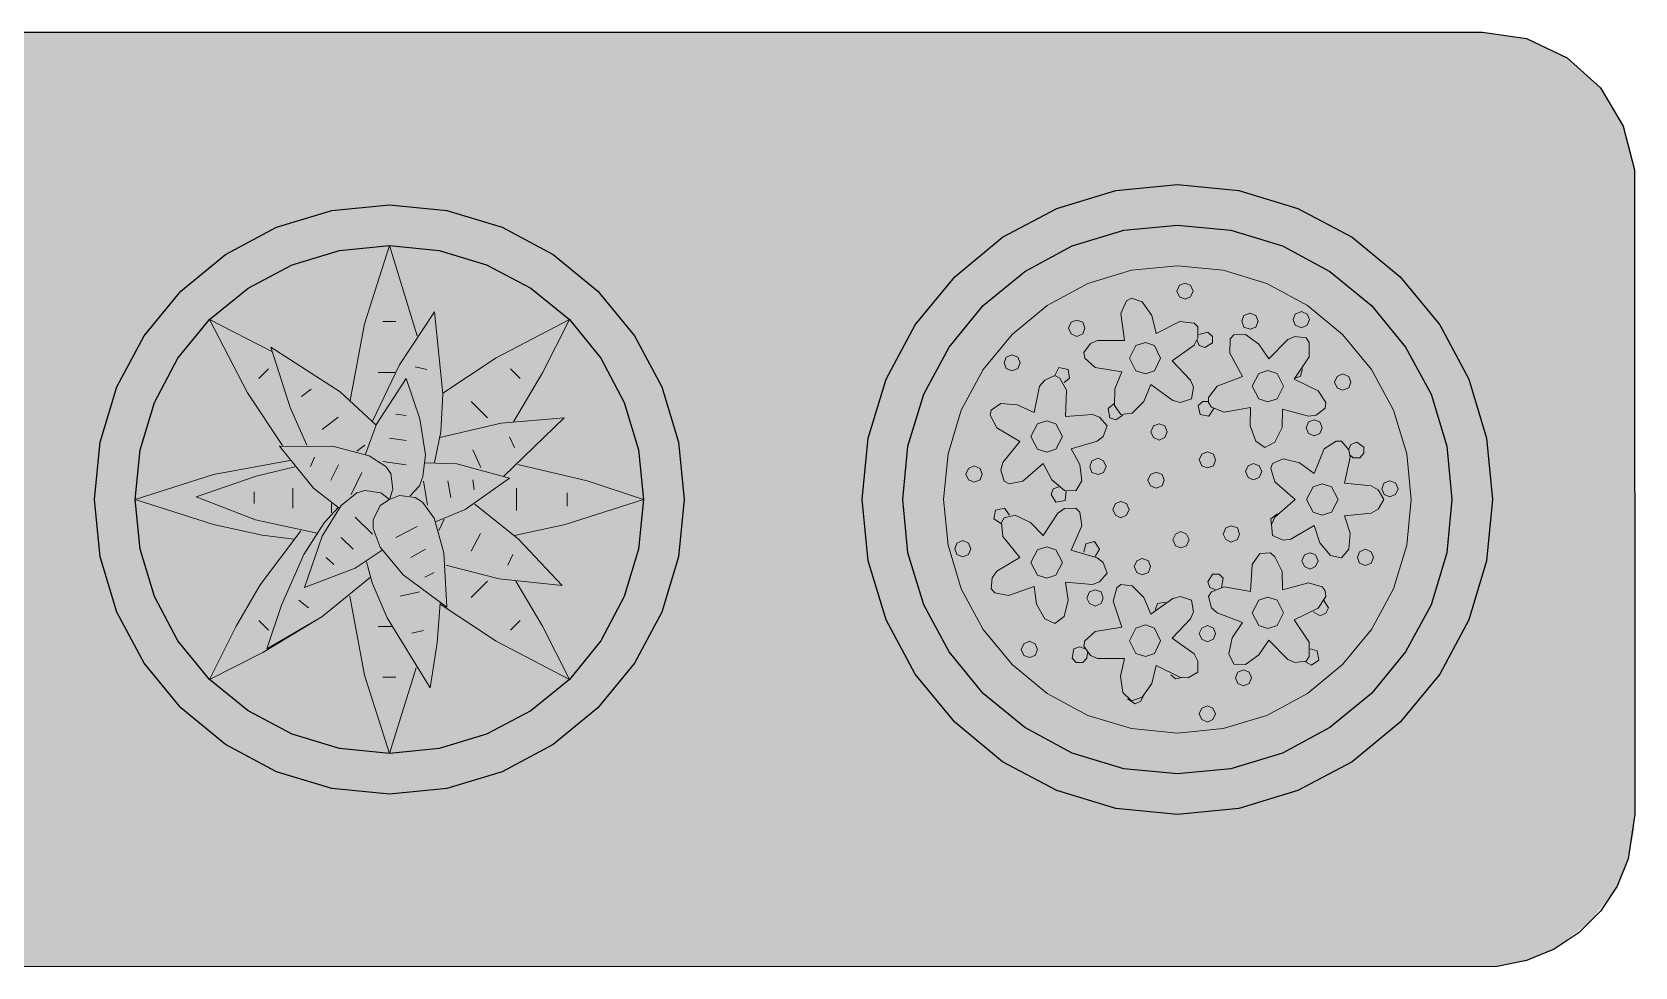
# Model space of a CAD drawing. Header units: centimetres. Extents: x 0 to 879, y -664 to 265.
# Drawn here: x 717.97 to 749.5, y -583.76 to -565.36 of the extents above; entities that cross this region are included whole.
import ezdxf

# ---------------------------------------------------------------- set-up
doc = ezdxf.new("R2010")
doc.units = ezdxf.units.CM
for name, color, linetype, lineweight, true_color in [('VEG-FLOR', 243, 'Continuous', 13, 0xb0486e), ('VEG-HOJAS', 117, 'Continuous', 18, 0x2e5e38), ('VEG-MACETA', 25, 'Continuous', 25, 0x745440), ('VEG-NERVIOS', 115, 'Continuous', 9, 0x528c5c)]:
    doc.layers.add(name, color=color, linetype=linetype, lineweight=lineweight, true_color=true_color)
doc.layers.add('VEG-RELLENO', color=253, linetype='Continuous', true_color=0x96c896)

# ---------------------------------------------------------------- blocks, each defined once
blk = doc.blocks.new('VEG_Suculentas_PLANTA')
at = {"layer": 'VEG-RELLENO', "true_color": 0xc89a6c}
h = blk.add_hatch(color=43, dxfattribs=at)
h.dxf.hatch_style = 1
h.paths.add_polyline_path([(24.49, -6.49), (24.37, -7.07), (24.15, -7.61), (23.62, -8.32), (22.91, -8.85), (22.37, -9.07), (21.79, -9.19), (-21.5, -9.2), (-22.37, -9.07), (-23.17, -8.69), (-23.82, -8.1), (-24.27, -7.35), (-24.49, -6.49), (-24.5, 6.2), (-24.37, 7.07), (-23.99, 7.87), (-23.4, 8.52), (-22.65, 8.97), (-22.09, 9.14), (-21.5, 9.2), (21.5, 9.2), (22.37, 9.07), (23.17, 8.69), (23.82, 8.1), (24.27, 7.35), (24.49, 6.49)])
h.paths.add_polyline_path([(21.58, -1.21), (21.7, 0), (21.58, 1.21), (21.23, 2.37), (20.66, 3.44), (19.88, 4.38), (18.94, 5.16), (17.87, 5.73), (16.71, 6.08), (15.5, 6.2), (14.29, 6.08), (13.13, 5.73), (12.06, 5.16), (11.12, 4.38), (10.34, 3.44), (9.77, 2.37), (9.42, 1.21), (9.3, 0), (9.42, -1.21), (9.77, -2.37), (10.34, -3.44), (11.12, -4.38), (12.06, -5.16), (13.13, -5.73), (14.29, -6.08), (15.5, -6.2), (16.71, -6.08), (17.87, -5.73), (18.94, -5.16), (19.88, -4.38), (20.66, -3.44), (21.23, -2.37)], flags=0)
h.paths.add_polyline_path([(5.77, -0.57), (5.77, 0.57), (5.55, 1.68), (5.12, 2.73), (4.48, 3.68), (3.68, 4.48), (2.73, 5.12), (1.68, 5.55), (0.57, 5.77), (-0.57, 5.77), (-1.68, 5.55), (-2.73, 5.12), (-3.68, 4.48), (-4.48, 3.68), (-5.12, 2.73), (-5.55, 1.68), (-5.77, 0.57), (-5.77, -0.57), (-5.55, -1.68), (-5.12, -2.73), (-4.48, -3.68), (-3.68, -4.48), (-2.73, -5.12), (-1.68, -5.55), (-0.57, -5.77), (0.57, -5.77), (1.68, -5.55), (2.73, -5.12), (3.68, -4.48), (4.48, -3.68), (5.12, -2.73), (5.55, -1.68)], flags=0)
h.paths.add_polyline_path([(-8.7, 0), (-8.83, 1.33), (-9.22, 2.6), (-9.85, 3.78), (-10.69, 4.81), (-11.72, 5.65), (-12.9, 6.28), (-14.17, 6.67), (-15.5, 6.8), (-16.83, 6.67), (-18.1, 6.28), (-19.28, 5.65), (-20.31, 4.81), (-21.15, 3.78), (-21.78, 2.6), (-22.17, 1.33), (-22.3, 0), (-22.17, -1.33), (-21.78, -2.6), (-21.15, -3.78), (-20.31, -4.81), (-19.28, -5.65), (-18.1, -6.28), (-16.83, -6.67), (-15.5, -6.8), (-14.17, -6.67), (-12.9, -6.28), (-11.72, -5.65), (-10.69, -4.81), (-9.85, -3.78), (-9.22, -2.6), (-8.83, -1.33)], flags=0)
at = {"layer": 'VEG-RELLENO', "true_color": 0xc6c4be}
h = blk.add_hatch(color=9, dxfattribs=at)
h.dxf.hatch_style = 1
h.paths.add_polyline_path([(21.67, -0.61), (21.43, -1.8), (20.97, -2.92), (20.29, -3.93), (19.43, -4.79), (18.42, -5.47), (17.3, -5.93), (16.11, -6.17), (14.89, -6.17), (13.7, -5.93), (12.58, -5.47), (11.57, -4.79), (10.71, -3.93), (10.03, -2.92), (9.57, -1.8), (9.33, -0.61), (9.33, 0.61), (9.57, 1.8), (10.03, 2.92), (10.71, 3.93), (11.57, 4.79), (12.58, 5.47), (13.7, 5.93), (14.89, 6.17), (16.11, 6.17), (17.3, 5.93), (18.42, 5.47), (19.43, 4.79), (20.29, 3.93), (20.97, 2.92), (21.43, 1.8), (21.67, 0.61)])
h.paths.add_polyline_path([(20.8, -1.05), (20.9, 0), (20.8, 1.05), (20.49, 2.07), (19.99, 3), (19.32, 3.82), (18.5, 4.49), (17.57, 4.99), (16.55, 5.3), (15.5, 5.4), (14.45, 5.3), (13.43, 4.99), (12.5, 4.49), (11.68, 3.82), (11.01, 3), (10.51, 2.07), (10.2, 1.05), (10.1, 0), (10.2, -1.05), (10.51, -2.07), (11.01, -3), (11.68, -3.82), (12.5, -4.49), (13.43, -4.99), (14.45, -5.3), (15.5, -5.4), (16.55, -5.3), (17.57, -4.99), (18.5, -4.49), (19.32, -3.82), (19.99, -3), (20.49, -2.07)], flags=0)
at = {"layer": 'VEG-RELLENO', "true_color": 0xf8f6f2}
h = blk.add_hatch(color=7, dxfattribs=at)
h.dxf.hatch_style = 1
h.paths.add_polyline_path([(5.77, -0.57), (5.55, -1.68), (5.12, -2.73), (4.48, -3.68), (3.68, -4.48), (2.73, -5.12), (1.68, -5.55), (0.57, -5.77), (-0.57, -5.77), (-1.68, -5.55), (-2.73, -5.12), (-3.68, -4.48), (-4.48, -3.68), (-5.12, -2.73), (-5.55, -1.68), (-5.77, -0.57), (-5.77, 0.57), (-5.55, 1.68), (-5.12, 2.73), (-4.48, 3.68), (-3.68, 4.48), (-2.73, 5.12), (-1.68, 5.55), (-0.57, 5.77), (0.57, 5.77), (1.68, 5.55), (2.73, 5.12), (3.68, 4.48), (4.48, 3.68), (5.12, 2.73), (5.55, 1.68), (5.77, 0.57)])
h.paths.add_polyline_path([(4.9, -0.98), (5, 0), (4.9, 0.98), (4.62, 1.91), (4.16, 2.78), (3.54, 3.54), (2.78, 4.16), (1.91, 4.62), (0.98, 4.9), (0, 5), (-0.98, 4.9), (-1.91, 4.62), (-2.78, 4.16), (-3.54, 3.54), (-4.16, 2.78), (-4.62, 1.91), (-4.9, 0.98), (-5, 0), (-4.9, -0.98), (-4.62, -1.91), (-4.16, -2.78), (-3.54, -3.54), (-2.78, -4.16), (-1.91, -4.62), (-0.98, -4.9), (0, -5), (0.98, -4.9), (1.91, -4.62), (2.78, -4.16), (3.54, -3.54), (4.16, -2.78), (4.62, -1.91)], flags=0)
at = {"layer": 'VEG-RELLENO', "true_color": 0x7a5e4a}
h = blk.add_hatch(color=35, dxfattribs=at)
h.dxf.hatch_style = 1
h.paths.add_polyline_path([(20.87, -0.53), (20.67, -1.57), (20.26, -2.55), (19.67, -3.43), (18.93, -4.17), (18.05, -4.76), (17.07, -5.17), (16.03, -5.37), (14.97, -5.37), (13.93, -5.17), (12.95, -4.76), (12.07, -4.17), (11.33, -3.43), (10.74, -2.55), (10.33, -1.57), (10.13, -0.53), (10.13, 0.53), (10.33, 1.57), (10.74, 2.55), (11.33, 3.43), (12.07, 4.17), (12.95, 4.76), (13.93, 5.17), (14.97, 5.37), (16.03, 5.37), (17.07, 5.17), (18.05, 4.76), (18.93, 4.17), (19.67, 3.43), (20.26, 2.55), (20.67, 1.57), (20.87, 0.53)])
h.paths.add_polyline_path([(16.4, -4.51), (17.26, -4.25), (18.06, -3.82), (18.75, -3.25), (19.32, -2.56), (19.75, -1.76), (20.01, -0.9), (20.1, 0), (20.01, 0.9), (19.75, 1.76), (19.32, 2.56), (18.75, 3.25), (18.06, 3.82), (17.26, 4.25), (16.4, 4.51), (15.5, 4.6), (14.6, 4.51), (13.74, 4.25), (12.94, 3.82), (12.25, 3.25), (11.68, 2.56), (11.25, 1.76), (10.99, 0.9), (10.9, 0), (10.99, -0.9), (11.25, -1.76), (11.68, -2.56), (12.25, -3.25), (12.94, -3.82), (13.74, -4.25), (14.6, -4.51), (15.5, -4.6)], flags=0)
h = blk.add_hatch(color=35, dxfattribs=at)
h.dxf.hatch_style = 1
h.paths.add_polyline_path([(5, 0), (4.9, -0.98), (4.62, -1.91), (4.16, -2.78), (3.54, -3.54), (3.01, -2.49), (2.49, -1.61), (3.4, -1.69), (2.46, -0.71), (3.46, -0.49)])
h.paths.add_polyline_path([(3.17, -3.87), (2.36, -4.41), (1.45, -4.78), (0.98, -4.9), (0, -5), (0.53, -3.31), (0.8, -3.71), (1, -2.06), (2.1, -2.79), (3.54, -3.54)])
h.paths.add_polyline_path([(0, -5), (-0.98, -4.9), (-1.91, -4.62), (-2.78, -4.16), (-3.54, -3.54), (-2.1, -2.79), (-0.78, -1.9), (-0.49, -3.46)])
h.paths.add_polyline_path([(-3.87, -3.17), (-4.41, -2.36), (-4.62, -1.91), (-4.9, -0.98), (-5, 0), (-3.46, -0.49), (-2.5, -0.7), (-1.88, -0.78), (-2.26, -1.27), (-2.79, -2.1), (-3.54, -3.54)])
h.paths.add_polyline_path([(-5, 0), (-4.9, 0.98), (-4.62, 1.91), (-4.16, 2.78), (-3.54, 3.54), (-2.79, 2.1), (-1.96, 0.77), (-3.46, 0.49)])
h.paths.add_polyline_path([(-3.17, 3.87), (-2.36, 4.41), (-1.91, 4.62), (-0.98, 4.9), (0, 5), (-0.49, 3.46), (-0.77, 1.95), (-1.27, 2.34), (-2.2, 2.92), (-2.33, 3), (-2.31, 2.91), (-3.54, 3.54)])
h.paths.add_polyline_path([(0, 5), (0.98, 4.9), (1.91, 4.62), (2.78, 4.16), (3.54, 3.54), (2.1, 2.79), (1.05, 2.09), (0.89, 3.69), (0.55, 3.22)])
h.paths.add_polyline_path([(3.87, 3.17), (4.41, 2.36), (4.62, 1.91), (4.9, 0.98), (5, 0), (3.89, 0.37), (2.53, 0.69), (3.44, 1.61), (2.44, 1.53), (3.01, 2.49), (3.54, 3.54)])
at = {"layer": 'VEG-RELLENO', "true_color": 0x447256}
h = blk.add_hatch(color=105, dxfattribs=at)
h.dxf.hatch_style = 1
h.paths.add_polyline_path([(-0.77, 1.95), (-0.49, 3.46), (0, 5), (0.55, 3.22), (0.02, 2.33), (-0.33, 1.54)])
at = {"layer": 'VEG-RELLENO', "true_color": 0x77ae70}
h = blk.add_hatch(color=73, dxfattribs=at)
h.dxf.hatch_style = 1
h.paths.add_polyline_path([(20.08, -0.45), (19.9, -1.34), (19.56, -2.17), (19.06, -2.92), (18.42, -3.56), (17.67, -4.06), (16.84, -4.4), (15.95, -4.58), (15.05, -4.58), (14.16, -4.4), (13.33, -4.06), (12.58, -3.56), (11.94, -2.92), (11.44, -2.17), (11.1, -1.34), (10.92, -0.45), (10.92, 0.45), (11.1, 1.34), (11.44, 2.17), (11.94, 2.92), (12.58, 3.56), (13.33, 4.06), (14.16, 4.4), (15.05, 4.58), (15.95, 4.58), (16.84, 4.4), (17.67, 4.06), (18.42, 3.56), (19.06, 2.92), (19.56, 2.17), (19.9, 1.34), (20.08, 0.45)])
h.paths.add_polyline_path([(17.22, -1.02), (17.04, -1.15), (16.97, -1.28), (16.94, -1.81), (16.6, -1.72), (16.27, -1.75), (16.17, -1.82), (16.11, -2.01), (16.28, -2.23), (16.78, -2.42), (16.53, -2.88), (16.51, -3.04), (16.61, -3.24), (16.84, -3.25), (16.97, -3.18), (17.3, -2.77), (17.67, -3.15), (17.93, -3.22), (18.09, -3.09), (18.11, -2.96), (18.02, -2.65), (17.8, -2.37), (18.27, -2.14), (18.42, -1.91), (18.41, -1.8), (18.35, -1.72), (18.08, -1.64), (17.57, -1.78), (17.5, -1.26), (17.42, -1.13)], flags=0)
h.paths.add_polyline_path([(14.31, -1.74), (14.24, -2), (14.41, -2.51), (14.05, -2.54), (13.76, -2.69), (13.66, -2.89), (13.7, -2.99), (13.93, -3.13), (14.46, -3.13), (14.39, -3.66), (14.5, -3.91), (14.6, -3.96), (14.7, -3.95), (14.91, -3.78), (15.08, -3.27), (15.55, -3.5), (15.83, -3.47), (15.9, -3.4), (15.9, -3.18), (15.71, -2.92), (15.4, -2.73), (15.76, -2.35), (15.82, -2.21), (15.78, -1.98), (15.56, -1.91), (15.41, -1.95), (14.98, -2.26), (14.84, -1.93), (14.61, -1.7), (14.39, -1.67)], flags=0)
h.paths.add_polyline_path([(12.03, -0.58), (12.16, -0.88), (12.4, -1.14), (11.95, -1.41), (11.86, -1.54), (11.84, -1.76), (11.91, -1.84), (12.18, -1.89), (12.68, -1.71), (12.79, -2.23), (12.99, -2.42), (13.19, -2.39), (13.27, -2.3), (13.35, -1.98), (13.3, -1.63), (13.83, -1.67), (13.97, -1.62), (14.12, -1.45), (14.04, -1.24), (13.92, -1.15), (13.41, -1), (13.62, -0.52), (13.58, -0.25), (13.5, -0.17), (13.28, -0.18), (13.15, -0.27), (12.86, -0.71), (12.61, -0.45), (12.31, -0.31), (12.09, -0.36)], flags=0)
h.paths.add_polyline_path([(11.95, 1.41), (12.4, 1.14), (12.07, 0.73), (12.03, 0.58), (12.09, 0.36), (12.19, 0.31), (12.46, 0.36), (12.86, 0.71), (13.15, 0.27), (13.4, 0.15), (13.58, 0.25), (13.62, 0.37), (13.58, 0.69), (13.41, 1), (13.92, 1.15), (14.04, 1.24), (14.12, 1.45), (13.97, 1.62), (13.83, 1.67), (13.3, 1.63), (13.32, 2.15), (13.19, 2.39), (13.09, 2.44), (12.89, 2.35), (12.79, 2.23), (12.68, 1.71), (12.18, 1.89), (11.91, 1.84), (11.82, 1.66)], flags=0)
h.paths.add_polyline_path([(14.38, 3.48), (14.46, 3.13), (13.93, 3.13), (13.79, 3.07), (13.66, 2.89), (13.68, 2.78), (13.88, 2.6), (14.41, 2.51), (14.24, 2), (14.31, 1.74), (14.39, 1.67), (14.61, 1.7), (14.84, 1.93), (14.98, 2.26), (15.41, 1.95), (15.56, 1.91), (15.78, 1.98), (15.82, 2.21), (15.76, 2.35), (15.4, 2.73), (15.83, 3.04), (15.9, 3.18), (15.9, 3.4), (15.83, 3.47), (15.55, 3.5), (15.08, 3.27), (14.91, 3.78), (14.7, 3.95), (14.6, 3.96), (14.43, 3.8)], flags=0)
h.paths.add_polyline_path([(16.67, 2.55), (16.78, 2.42), (16.28, 2.23), (16.11, 2.01), (16.11, 1.91), (16.17, 1.82), (16.42, 1.72), (16.94, 1.81), (16.97, 1.28), (17.12, 1.06), (17.33, 1.05), (17.42, 1.13), (17.56, 1.42), (17.57, 1.78), (18.08, 1.64), (18.23, 1.66), (18.41, 1.8), (18.42, 1.91), (18.27, 2.14), (17.8, 2.37), (18.09, 2.81), (18.09, 3.09), (18.03, 3.18), (17.81, 3.21), (17.67, 3.15), (17.3, 2.77), (16.97, 3.18), (16.84, 3.25), (16.61, 3.24), (16.51, 3.04)], flags=0)
h.paths.add_polyline_path([(17.82, 0), (17.42, -0.35), (17.35, -0.49), (17.37, -0.71), (17.58, -0.8), (17.73, -0.78), (18.19, -0.51), (18.39, -1), (18.62, -1.15), (18.73, -1.15), (18.87, -0.98), (18.9, -0.66), (18.79, -0.32), (19.31, -0.27), (19.45, -0.19), (19.56, 0), (19.45, 0.19), (19.31, 0.27), (18.79, 0.32), (18.9, 0.66), (18.87, 0.98), (18.73, 1.15), (18.62, 1.15), (18.39, 1), (18.19, 0.51), (17.73, 0.78), (17.58, 0.8), (17.37, 0.71), (17.35, 0.49), (17.42, 0.35)], flags=0)
at = {"layer": 'VEG-RELLENO', "true_color": 0xf49eb8}
h = blk.add_hatch(color=231, dxfattribs=at)
h.dxf.hatch_style = 1
h.paths.add_polyline_path([(14.24, 2), (14.41, 2.51), (13.88, 2.6), (13.68, 2.78), (13.66, 2.89), (13.79, 3.07), (13.93, 3.13), (14.46, 3.13), (14.39, 3.66), (14.5, 3.91), (14.6, 3.96), (14.81, 3.89), (15, 3.62), (15.08, 3.27), (15.55, 3.5), (15.83, 3.47), (15.9, 3.4), (15.9, 3.18), (15.83, 3.04), (15.4, 2.73), (15.76, 2.35), (15.82, 2.21), (15.78, 1.98), (15.56, 1.91), (15.41, 1.95), (14.98, 2.26), (14.73, 1.79), (14.5, 1.66), (14.31, 1.74)])
h.paths.add_polyline_path([(14.87, 2.47), (15.05, 2.53), (15.17, 2.78), (15.05, 3.03), (14.87, 3.09), (14.68, 3.03), (14.56, 2.78), (14.68, 2.53)], flags=0)
at = {"layer": 'VEG-RELLENO', "true_color": 0x447256}
h = blk.add_hatch(color=105, dxfattribs=at)
h.dxf.hatch_style = 1
h.paths.add_polyline_path([(-2.1, 1.06), (-3.01, 2.49), (-3.54, 3.54), (-2.31, 2.91), (-1.95, 1.81), (-1.62, 1.07)])
at = {"layer": 'VEG-RELLENO', "true_color": 0x4a7c5e}
h = blk.add_hatch(color=115, dxfattribs=at)
h.dxf.hatch_style = 1
h.paths.add_polyline_path([(-0.33, 1.54), (0.2, 2.65), (0.89, 3.69), (1.05, 2.08), (1.01, 1.33), (0.89, 0.73), (0.7, 0.72), (0.65, 1.36), (0.33, 2.38), (-0.26, 1.46)])
at = {"layer": 'VEG-RELLENO', "true_color": 0x447256}
h = blk.add_hatch(color=105, dxfattribs=at)
h.dxf.hatch_style = 1
h.paths.add_polyline_path([(1.05, 2.09), (2.49, 3.01), (3.54, 3.54), (3.01, 2.49), (2.44, 1.53), (1.83, 1.44), (0.99, 1.22)])
at = {"layer": 'VEG-RELLENO', "true_color": 0xf49eb8}
h = blk.add_hatch(color=231, dxfattribs=at)
h.dxf.hatch_style = 1
h.paths.add_polyline_path([(16.97, 1.28), (16.94, 1.81), (16.42, 1.72), (16.17, 1.82), (16.11, 1.91), (16.11, 2.01), (16.28, 2.23), (16.78, 2.42), (16.53, 2.88), (16.54, 3.16), (16.61, 3.24), (16.84, 3.25), (17.1, 3.06), (17.3, 2.77), (17.67, 3.15), (17.81, 3.21), (18.03, 3.18), (18.09, 3.09), (18.09, 2.81), (17.8, 2.37), (18.27, 2.14), (18.42, 1.91), (18.41, 1.8), (18.23, 1.66), (18.08, 1.64), (17.57, 1.78), (17.5, 1.26), (17.33, 1.05), (17.12, 1.06)])
h.paths.add_polyline_path([(17.28, 1.92), (17.46, 1.98), (17.59, 2.23), (17.46, 2.48), (17.28, 2.54), (17.1, 2.48), (16.97, 2.23), (17.1, 1.98)], flags=0)
at = {"layer": 'VEG-RELLENO', "true_color": 0x4a7c5e}
h = blk.add_hatch(color=115, dxfattribs=at)
h.dxf.hatch_style = 1
h.paths.add_polyline_path([(-1.62, 1.07), (-2.07, 2.13), (-2.33, 3), (-0.97, 2.12), (-0.26, 1.46), (-0.47, 0.89), (-1.09, 1.04)])
at = {"layer": 'VEG-RELLENO', "true_color": 0xfad466}
h = blk.add_hatch(color=41, dxfattribs=at)
h.dxf.hatch_style = 1
h.paths.add_polyline_path([(15.16, 2.69), (14.96, 2.49), (14.77, 2.49), (14.57, 2.69), (14.57, 2.88), (14.77, 3.07), (14.96, 3.07), (15.16, 2.88)])
at = {"layer": 'VEG-RELLENO', "true_color": 0x58866b}
h = blk.add_hatch(color=125, dxfattribs=at)
h.dxf.hatch_style = 1
h.paths.add_polyline_path([(-0.47, 0.89), (-0.14, 1.69), (0.33, 2.38), (0.6, 1.59), (0.71, 0.88), (0.66, 0.45), (0.5, 0.13), (0.41, 0.07), (0.2, 0.08), (0, 0), (0.07, 0.2), (0.03, 0.51), (-0.22, 0.77)])
at = {"layer": 'VEG-RELLENO', "true_color": 0xf49eb8}
h = blk.add_hatch(color=231, dxfattribs=at)
h.dxf.hatch_style = 1
h.paths.add_polyline_path([(13.15, 0.27), (12.86, 0.71), (12.46, 0.36), (12.19, 0.31), (12.09, 0.36), (12.03, 0.58), (12.07, 0.73), (12.4, 1.14), (11.95, 1.41), (11.82, 1.66), (11.84, 1.76), (12.03, 1.89), (12.35, 1.86), (12.68, 1.71), (12.79, 2.23), (12.89, 2.35), (13.09, 2.44), (13.19, 2.39), (13.32, 2.15), (13.3, 1.63), (13.83, 1.67), (13.97, 1.62), (14.12, 1.45), (14.04, 1.24), (13.92, 1.15), (13.41, 1), (13.62, 0.52), (13.58, 0.25), (13.4, 0.15)])
h.paths.add_polyline_path([(12.93, 0.93), (13.11, 0.99), (13.24, 1.24), (13.11, 1.49), (12.93, 1.55), (12.75, 1.49), (12.62, 1.24), (12.75, 0.99)], flags=0)
at = {"layer": 'VEG-RELLENO', "true_color": 0xfad466}
h = blk.add_hatch(color=41, dxfattribs=at)
h.dxf.hatch_style = 1
h.paths.add_polyline_path([(17.57, 2.13), (17.37, 1.94), (17.18, 1.94), (16.99, 2.13), (16.99, 2.32), (17.18, 2.52), (17.37, 2.52), (17.57, 2.32)])
at = {"layer": 'VEG-RELLENO', "true_color": 0x4a7c5e}
h = blk.add_hatch(color=115, dxfattribs=at)
h.dxf.hatch_style = 1
h.paths.add_polyline_path([(0.99, 1.22), (2.2, 1.5), (3.44, 1.61), (2.25, 0.46), (1.57, 0.65), (0.89, 0.73)])
at = {"layer": 'VEG-RELLENO', "true_color": 0xfad466}
h = blk.add_hatch(color=41, dxfattribs=at)
h.dxf.hatch_style = 1
h.paths.add_polyline_path([(13.22, 1.14), (13.03, 0.94), (12.84, 0.94), (12.64, 1.14), (12.64, 1.33), (12.84, 1.53), (13.03, 1.53), (13.22, 1.33)])
at = {"layer": 'VEG-RELLENO', "true_color": 0x58866b}
h = blk.add_hatch(color=125, dxfattribs=at)
h.dxf.hatch_style = 1
h.paths.add_polyline_path([(-0.99, -0.17), (-1.65, 0.39), (-2.16, 1.05), (-1.33, 1.06), (-0.62, 0.94), (-0.22, 0.77), (0.03, 0.51), (0.07, 0.2), (0, 0), (-0.17, 0.13), (-0.48, 0.18), (-0.8, 0.03)])
at = {"layer": 'VEG-RELLENO', "true_color": 0xf49eb8}
h = blk.add_hatch(color=231, dxfattribs=at)
h.dxf.hatch_style = 1
h.paths.add_polyline_path([(18.39, -1), (18.19, -0.51), (17.73, -0.78), (17.58, -0.8), (17.37, -0.71), (17.35, -0.49), (17.42, -0.35), (17.82, 0), (17.42, 0.35), (17.34, 0.61), (17.37, 0.71), (17.58, 0.8), (17.9, 0.72), (18.19, 0.51), (18.39, 1), (18.62, 1.15), (18.73, 1.15), (18.87, 0.98), (18.9, 0.83), (18.79, 0.32), (19.31, 0.27), (19.45, 0.19), (19.56, 0), (19.45, -0.19), (19.31, -0.27), (18.79, -0.32), (18.9, -0.83), (18.81, -1.09), (18.62, -1.15)])
h.paths.add_polyline_path([(18.35, -0.31), (18.53, -0.25), (18.66, 0), (18.53, 0.25), (18.35, 0.31), (18.17, 0.25), (18.04, 0), (18.17, -0.25)], flags=0)
at = {"layer": 'VEG-RELLENO', "true_color": 0x447256}
h = blk.add_hatch(color=105, dxfattribs=at)
h.dxf.hatch_style = 1
h.paths.add_polyline_path([(-1.88, -0.78), (-3.46, -0.49), (-5, 0), (-3.46, 0.49), (-1.96, 0.77), (-1.86, 0.64), (-2.62, 0.46), (-3.8, 0.05), (-2.63, -0.4), (-1.74, -0.62)])
at = {"layer": 'VEG-RELLENO', "true_color": 0x4a7c5e}
h = blk.add_hatch(color=115, dxfattribs=at)
h.dxf.hatch_style = 1
h.paths.add_polyline_path([(-1.42, -0.66), (-2.63, -0.4), (-3.8, 0.05), (-2.62, 0.46), (-1.86, 0.64), (-1.49, 0.22), (-1.01, -0.16)])
at = {"layer": 'VEG-RELLENO', "true_color": 0x58866b}
h = blk.add_hatch(color=125, dxfattribs=at)
h.dxf.hatch_style = 1
h.paths.add_polyline_path([(0.7, 0.72), (1.57, 0.65), (2.36, 0.42), (1.49, -0.2), (0.91, -0.44), (0.65, -0.05), (0.41, 0.07), (0.59, 0.27)])
at = {"layer": 'VEG-RELLENO', "true_color": 0x447256}
h = blk.add_hatch(color=105, dxfattribs=at)
h.dxf.hatch_style = 1
h.paths.add_polyline_path([(2.53, 0.69), (3.89, 0.37), (5, 0), (3.46, -0.49), (2.46, -0.71), (1.68, -0.09), (2.36, 0.42), (2.25, 0.46)])
at = {"layer": 'VEG-RELLENO', "true_color": 0x58866b}
h = blk.add_hatch(color=125, dxfattribs=at)
h.dxf.hatch_style = 1
h.paths.add_polyline_path([(-0.14, -1), (-0.89, -1.45), (-1.67, -1.73), (-1.42, -0.94), (-1.09, -0.29), (-0.8, 0.03), (-0.48, 0.18), (-0.17, 0.13), (0, 0), (-0.18, -0.12), (-0.32, -0.4), (-0.27, -0.75)])
h = blk.add_hatch(color=125, dxfattribs=at)
h.dxf.hatch_style = 1
h.paths.add_polyline_path([(0.2, 0.08), (0.51, 0.04), (0.65, -0.05), (0.88, -0.37), (1.07, -1.05), (1.13, -2.12), (0.27, -1.48), (-0.06, -1.12), (-0.27, -0.75), (-0.32, -0.4), (-0.28, -0.25), (-0.18, -0.12)])
at = {"layer": 'VEG-RELLENO', "true_color": 0xfad466}
h = blk.add_hatch(color=41, dxfattribs=at)
h.dxf.hatch_style = 1
h.paths.add_polyline_path([(18.64, -0.1), (18.45, -0.29), (18.26, -0.29), (18.06, -0.1), (18.06, 0.1), (18.26, 0.29), (18.45, 0.29), (18.64, 0.1)])
at = {"layer": 'VEG-RELLENO', "true_color": 0x4a7c5e}
h = blk.add_hatch(color=115, dxfattribs=at)
h.dxf.hatch_style = 1
h.paths.add_polyline_path([(-0.37, -1.53), (-1.33, -2.31), (-2.41, -2.94), (-2.12, -2.08), (-1.68, -1.08), (-1.28, -0.46), (-1.01, -0.16), (-1.42, -0.94), (-1.67, -1.73), (-1.1, -1.54), (-0.45, -1.23)])
h = blk.add_hatch(color=115, dxfattribs=at)
h.dxf.hatch_style = 1
h.paths.add_polyline_path([(1.68, -0.09), (2.79, -1.02), (3.4, -1.69), (2.16, -1.56), (1.11, -1.29), (0.91, -0.44)])
at = {"layer": 'VEG-RELLENO', "true_color": 0xf49eb8}
h = blk.add_hatch(color=231, dxfattribs=at)
h.dxf.hatch_style = 1
h.paths.add_polyline_path([(12.79, -2.23), (12.68, -1.71), (12.18, -1.89), (11.91, -1.84), (11.84, -1.76), (11.86, -1.54), (11.95, -1.41), (12.4, -1.14), (12.07, -0.73), (12.04, -0.45), (12.09, -0.36), (12.31, -0.31), (12.61, -0.45), (12.86, -0.71), (13.15, -0.27), (13.28, -0.18), (13.5, -0.17), (13.58, -0.25), (13.62, -0.52), (13.41, -1), (13.92, -1.15), (14.04, -1.24), (14.12, -1.45), (13.97, -1.62), (13.83, -1.67), (13.3, -1.63), (13.32, -2.15), (13.19, -2.39), (12.99, -2.42)])
h.paths.add_polyline_path([(12.93, -1.55), (13.11, -1.49), (13.24, -1.24), (13.11, -0.99), (12.93, -0.93), (12.75, -0.99), (12.62, -1.24), (12.75, -1.49)], flags=0)
at = {"layer": 'VEG-RELLENO', "true_color": 0x447256}
h = blk.add_hatch(color=105, dxfattribs=at)
h.dxf.hatch_style = 1
h.paths.add_polyline_path([(-1.46, -2.39), (-2.49, -3.01), (-3.54, -3.54), (-3.01, -2.49), (-2.54, -1.68), (-1.74, -0.62), (-1.42, -0.66), (-2, -1.76), (-2.41, -2.94)])
at = {"layer": 'VEG-RELLENO', "true_color": 0xfad466}
h = blk.add_hatch(color=41, dxfattribs=at)
h.dxf.hatch_style = 1
h.paths.add_polyline_path([(13.22, -1.33), (13.03, -1.53), (12.84, -1.53), (12.64, -1.33), (12.64, -1.14), (12.84, -0.94), (13.03, -0.94), (13.22, -1.14)])
at = {"layer": 'VEG-RELLENO', "true_color": 0x4a7c5e}
h = blk.add_hatch(color=115, dxfattribs=at)
h.dxf.hatch_style = 1
h.paths.add_polyline_path([(1, -2.04), (0.8, -3.71), (-0.04, -2.33), (-0.34, -1.64), (-0.45, -1.23), (-0.14, -1), (0.27, -1.48)])
at = {"layer": 'VEG-RELLENO', "true_color": 0xf49eb8}
h = blk.add_hatch(color=231, dxfattribs=at)
h.dxf.hatch_style = 1
h.paths.add_polyline_path([(16.53, -2.88), (16.78, -2.42), (16.28, -2.23), (16.17, -2.13), (16.11, -1.91), (16.17, -1.82), (16.42, -1.72), (16.94, -1.81), (16.97, -1.28), (17.12, -1.06), (17.33, -1.05), (17.42, -1.13), (17.56, -1.42), (17.57, -1.78), (18.08, -1.64), (18.35, -1.72), (18.41, -1.8), (18.42, -1.91), (18.27, -2.14), (17.8, -2.37), (18.09, -2.81), (18.09, -3.09), (18.03, -3.18), (17.81, -3.21), (17.67, -3.15), (17.3, -2.77), (16.97, -3.18), (16.71, -3.27), (16.54, -3.16)])
h.paths.add_polyline_path([(17.37, -2.52), (17.57, -2.32), (17.57, -2.13), (17.37, -1.94), (17.18, -1.94), (16.99, -2.13), (16.99, -2.32), (17.18, -2.52)], flags=0)
at = {"layer": 'VEG-RELLENO', "true_color": 0x447256}
h = blk.add_hatch(color=105, dxfattribs=at)
h.dxf.hatch_style = 1
h.paths.add_polyline_path([(0.53, -3.31), (0, -5), (-0.49, -3.46), (-0.77, -2.01), (-0.78, -1.9), (-0.37, -1.53), (-0.04, -2.33)])
h = blk.add_hatch(color=105, dxfattribs=at)
h.dxf.hatch_style = 1
h.paths.add_polyline_path([(2.49, -1.61), (3.01, -2.49), (3.54, -3.54), (2.1, -2.79), (1, -2.06), (1.13, -2.12), (1.11, -1.29), (1.8, -1.49)])
at = {"layer": 'VEG-RELLENO', "true_color": 0xf49eb8}
h = blk.add_hatch(color=231, dxfattribs=at)
h.dxf.hatch_style = 1
h.paths.add_polyline_path([(14.39, -3.66), (14.46, -3.13), (13.93, -3.13), (13.79, -3.07), (13.66, -2.89), (13.68, -2.78), (13.88, -2.6), (14.41, -2.51), (14.24, -2), (14.31, -1.74), (14.39, -1.67), (14.61, -1.7), (14.84, -1.93), (14.98, -2.26), (15.41, -1.95), (15.56, -1.91), (15.78, -1.98), (15.82, -2.21), (15.76, -2.35), (15.4, -2.73), (15.83, -3.04), (15.9, -3.18), (15.9, -3.4), (15.71, -3.51), (15.55, -3.5), (15.08, -3.27), (14.91, -3.78), (14.7, -3.95), (14.5, -3.91)])
h.paths.add_polyline_path([(14.87, -3.09), (15.05, -3.03), (15.17, -2.78), (15.05, -2.53), (14.87, -2.47), (14.68, -2.53), (14.56, -2.78), (14.68, -3.03)], flags=0)
at = {"layer": 'VEG-RELLENO', "true_color": 0xfad466}
h = blk.add_hatch(color=41, dxfattribs=at)
h.dxf.hatch_style = 1
h.paths.add_polyline_path([(17.57, -2.32), (17.37, -2.52), (17.18, -2.52), (16.99, -2.32), (16.99, -2.13), (17.18, -1.94), (17.37, -1.94), (17.57, -2.13)])
h = blk.add_hatch(color=41, dxfattribs=at)
h.dxf.hatch_style = 1
h.paths.add_polyline_path([(15.16, -2.88), (14.96, -3.07), (14.77, -3.07), (14.57, -2.88), (14.57, -2.69), (14.77, -2.49), (14.96, -2.49), (15.16, -2.69)])
at = {"layer": 'VEG-FLOR'}
for points in [[(14.26, 1.85), (14.27, 2.18), (14.41, 2.51), (13.88, 2.6), (13.68, 2.78), (13.66, 2.89), (13.79, 3.07), (13.93, 3.13), (14.46, 3.13), (14.39, 3.66), (14.5, 3.91), (14.6, 3.96), (14.81, 3.89), (15, 3.62), (15.08, 3.27), (15.55, 3.5), (15.83, 3.47), (15.9, 3.4), (15.9, 3.18), (15.83, 3.04), (15.4, 2.73), (15.76, 2.35), (15.82, 2.21), (15.78, 1.98), (15.56, 1.91), (15.41, 1.95), (14.98, 2.26), (14.84, 1.93), (14.61, 1.7), (14.39, 1.67)], [(17.04, 1.15), (16.93, 1.45), (16.94, 1.81), (16.42, 1.72), (16.17, 1.82), (16.11, 1.91), (16.11, 2.01), (16.28, 2.23), (16.78, 2.42), (16.53, 2.88), (16.54, 3.16), (16.61, 3.24), (16.84, 3.25), (17.1, 3.06), (17.3, 2.77), (17.67, 3.15), (17.81, 3.21), (18.03, 3.18), (18.09, 3.09), (18.09, 2.81), (17.8, 2.37), (18.27, 2.14), (18.42, 1.91), (18.41, 1.8), (18.23, 1.66), (18.08, 1.64), (17.57, 1.78), (17.56, 1.42), (17.42, 1.13), (17.22, 1.02)], [(15.17, 2.78), (15.05, 2.53), (14.87, 2.47), (14.68, 2.53), (14.56, 2.78), (14.68, 3.03), (14.87, 3.09), (15.05, 3.03)], [(17.59, 2.23), (17.46, 1.98), (17.28, 1.92), (17.1, 1.98), (16.97, 2.23), (17.1, 2.48), (17.28, 2.54), (17.46, 2.48)], [(13.28, 0.18), (13.03, 0.39), (12.86, 0.71), (12.46, 0.36), (12.19, 0.31), (12.09, 0.36), (12.03, 0.58), (12.07, 0.73), (12.4, 1.14), (11.95, 1.41), (11.82, 1.66), (11.84, 1.76), (12.03, 1.89), (12.35, 1.86), (12.68, 1.71), (12.79, 2.23), (12.89, 2.35), (13.09, 2.44), (13.19, 2.39), (13.32, 2.15), (13.3, 1.63), (13.83, 1.67), (13.97, 1.62), (14.12, 1.45), (14.04, 1.24), (13.92, 1.15), (13.41, 1), (13.58, 0.69), (13.62, 0.37), (13.5, 0.17)], [(13.24, 1.24), (13.11, 0.99), (12.93, 0.93), (12.75, 0.99), (12.62, 1.24), (12.75, 1.49), (12.93, 1.55), (13.11, 1.49)], [(18.51, -1.1), (18.3, -0.85), (18.19, -0.51), (17.73, -0.78), (17.58, -0.8), (17.37, -0.71), (17.35, -0.49), (17.42, -0.35), (17.82, 0), (17.42, 0.35), (17.34, 0.61), (17.37, 0.71), (17.58, 0.8), (17.9, 0.72), (18.19, 0.51), (18.39, 1), (18.62, 1.15), (18.73, 1.15), (18.87, 0.98), (18.9, 0.83), (18.79, 0.32), (19.31, 0.27), (19.45, 0.19), (19.56, 0), (19.45, -0.19), (19.31, -0.27), (18.79, -0.32), (18.9, -0.66), (18.87, -0.98), (18.73, -1.15)], [(18.66, 0), (18.53, -0.25), (18.35, -0.31), (18.17, -0.25), (18.04, 0), (18.17, 0.25), (18.35, 0.31), (18.53, 0.25)], [(12.89, -2.35), (12.73, -2.06), (12.68, -1.71), (12.18, -1.89), (11.91, -1.84), (11.84, -1.76), (11.86, -1.54), (11.95, -1.41), (12.4, -1.14), (12.07, -0.73), (12.04, -0.45), (12.09, -0.36), (12.31, -0.31), (12.61, -0.45), (12.86, -0.71), (13.15, -0.27), (13.28, -0.18), (13.5, -0.17), (13.58, -0.25), (13.62, -0.52), (13.41, -1), (13.92, -1.15), (14.04, -1.24), (14.12, -1.45), (13.97, -1.62), (13.83, -1.67), (13.3, -1.63), (13.35, -1.98), (13.27, -2.3), (13.09, -2.44)], [(13.24, -1.24), (13.11, -1.49), (12.93, -1.55), (12.75, -1.49), (12.62, -1.24), (12.75, -0.99), (12.93, -0.93), (13.11, -0.99)], [(16.51, -3.04), (16.58, -2.72), (16.78, -2.42), (16.28, -2.23), (16.17, -2.13), (16.11, -1.91), (16.17, -1.82), (16.42, -1.72), (16.94, -1.81), (16.97, -1.28), (17.12, -1.06), (17.33, -1.05), (17.42, -1.13), (17.56, -1.42), (17.57, -1.78), (18.08, -1.64), (18.35, -1.72), (18.41, -1.8), (18.42, -1.91), (18.27, -2.14), (17.8, -2.37), (18.09, -2.81), (18.09, -3.09), (18.03, -3.18), (17.81, -3.21), (17.67, -3.15), (17.3, -2.77), (17.1, -3.06), (16.84, -3.25), (16.61, -3.24)], [(14.43, -3.8), (14.38, -3.48), (14.46, -3.13), (13.93, -3.13), (13.79, -3.07), (13.66, -2.89), (13.68, -2.78), (13.88, -2.6), (14.41, -2.51), (14.24, -2), (14.31, -1.74), (14.39, -1.67), (14.61, -1.7), (14.84, -1.93), (14.98, -2.26), (15.41, -1.95), (15.56, -1.91), (15.78, -1.98), (15.82, -2.21), (15.76, -2.35), (15.4, -2.73), (15.83, -3.04), (15.9, -3.18), (15.9, -3.4), (15.71, -3.51), (15.55, -3.5), (15.08, -3.27), (15, -3.62), (14.81, -3.89), (14.6, -3.96)], [(17.59, -2.23), (17.46, -2.48), (17.28, -2.54), (17.1, -2.48), (16.97, -2.23), (17.1, -1.98), (17.28, -1.92), (17.46, -1.98)], [(15.17, -2.78), (15.05, -3.03), (14.87, -3.09), (14.68, -3.03), (14.56, -2.78), (14.68, -2.53), (14.87, -2.47), (15.05, -2.53)]]:
    blk.add_lwpolyline(points, close=True, dxfattribs=at)
at = {"layer": 'VEG-HOJAS'}
for points in [[(-0.77, 1.95), (-0.49, 3.46), (0, 5), (0.55, 3.22)], [(-2.1, 1.06), (-2.79, 2.1), (-3.54, 3.54), (-2.31, 2.91)], [(-0.33, 1.54), (0.2, 2.65), (0.89, 3.69), (1.05, 2.08), (1.01, 1.33), (0.89, 0.73)], [(1.05, 2.09), (2.1, 2.79), (3.54, 3.54), (3.01, 2.49), (2.44, 1.53)], [(-1.62, 1.07), (-1.95, 1.81), (-2.33, 3), (-0.97, 2.12), (-0.26, 1.46)], [(-0.47, 0.89), (-0.25, 1.48), (0.33, 2.38), (0.6, 1.59), (0.71, 0.88), (0.66, 0.45), (0.59, 0.27), (0.41, 0.07)], [(0.99, 1.22), (2.2, 1.5), (3.44, 1.61), (2.25, 0.46)], [(-0.99, -0.17), (-1.49, 0.22), (-2.16, 1.05), (-1.09, 1.04), (-0.4, 0.86), (-0.07, 0.65), (0.03, 0.51), (0.07, 0.2), (0, 0)], [(-1.88, -0.78), (-2.5, -0.7), (-3.46, -0.49), (-5, 0), (-3.46, 0.49), (-1.96, 0.77)], [(-1.42, -0.66), (-2.63, -0.4), (-3.8, 0.05), (-2.62, 0.46), (-1.86, 0.64)], [(0.7, 0.72), (1.33, 0.7), (2.36, 0.42), (1.49, -0.2), (0.91, -0.44)], [(2.53, 0.69), (3.89, 0.37), (5, 0), (3.46, -0.49), (2.46, -0.71)], [(-0.14, -1), (-0.67, -1.35), (-1.67, -1.73), (-1.32, -0.72), (-0.95, -0.12), (-0.64, 0.13), (-0.48, 0.18), (-0.17, 0.13), (0, 0)], [(-0.37, -1.53), (-1.33, -2.31), (-2.41, -2.94), (-2.12, -2.08), (-1.68, -1.08), (-1.28, -0.46), (-1.01, -0.16)], [(1.68, -0.09), (2.54, -0.78), (3.4, -1.69), (2.16, -1.56), (1.11, -1.29)], [(-1.46, -2.39), (-2.49, -3.01), (-3.54, -3.54), (-3.01, -2.49), (-2.54, -1.68), (-1.74, -0.62)], [(1, -2.04), (0.94, -2.82), (0.8, -3.71), (-0.04, -2.33), (-0.34, -1.64), (-0.45, -1.23)], [(2.49, -1.61), (3.01, -2.49), (3.54, -3.54), (2.1, -2.79), (1, -2.06)], [(0.53, -3.31), (0, -5), (-0.49, -3.46), (-0.78, -1.9)]]:
    blk.add_lwpolyline(points, dxfattribs=at)
for points in [[(20.1, 0), (20.01, -0.9), (19.75, -1.76), (19.32, -2.56), (18.75, -3.25), (18.06, -3.82), (17.26, -4.25), (16.4, -4.51), (15.5, -4.6), (14.6, -4.51), (13.74, -4.25), (12.94, -3.82), (12.25, -3.25), (11.68, -2.56), (11.25, -1.76), (10.99, -0.9), (10.9, 0), (10.99, 0.9), (11.25, 1.76), (11.68, 2.56), (12.25, 3.25), (12.94, 3.82), (13.74, 4.25), (14.6, 4.51), (15.5, 4.6), (16.4, 4.51), (17.26, 4.25), (18.06, 3.82), (18.75, 3.25), (19.32, 2.56), (19.75, 1.76), (20.01, 0.9)], [(0, 0), (0.2, 0.08), (0.51, 0.04), (0.65, -0.05), (0.88, -0.37), (1.07, -1.05), (1.13, -2.12), (0.27, -1.48), (-0.18, -0.94), (-0.32, -0.57), (-0.32, -0.4), (-0.18, -0.12)]]:
    blk.add_lwpolyline(points, close=True, dxfattribs=at)
at = {"layer": 'VEG-MACETA'}
blk.add_lwpolyline([(-21.5, 9.2), (21.5, 9.2), (22.37, 9.07), (23.17, 8.69), (23.82, 8.1), (24.27, 7.35), (24.49, 6.49), (24.5, -6.2), (24.37, -7.07), (24.15, -7.61), (23.82, -8.1), (23.4, -8.52), (22.91, -8.85), (22.37, -9.07), (21.79, -9.19), (-21.5, -9.2)], dxfattribs=at)
for points in [[(21.7, 0), (21.58, -1.21), (21.23, -2.37), (20.66, -3.44), (19.88, -4.38), (18.94, -5.16), (17.87, -5.73), (16.71, -6.08), (15.5, -6.2), (14.29, -6.08), (13.13, -5.73), (12.06, -5.16), (11.12, -4.38), (10.34, -3.44), (9.77, -2.37), (9.42, -1.21), (9.3, 0), (9.42, 1.21), (9.77, 2.37), (10.34, 3.44), (11.12, 4.38), (12.06, 5.16), (13.13, 5.73), (14.29, 6.08), (15.5, 6.2), (16.71, 6.08), (17.87, 5.73), (18.94, 5.16), (19.88, 4.38), (20.66, 3.44), (21.23, 2.37), (21.58, 1.21)], [(5.8, 0), (5.69, -1.13), (5.36, -2.22), (4.82, -3.22), (4.1, -4.1), (3.22, -4.82), (2.22, -5.36), (1.13, -5.69), (0, -5.8), (-1.13, -5.69), (-2.22, -5.36), (-3.22, -4.82), (-4.1, -4.1), (-4.82, -3.22), (-5.36, -2.22), (-5.69, -1.13), (-5.8, 0), (-5.69, 1.13), (-5.36, 2.22), (-4.82, 3.22), (-4.1, 4.1), (-3.22, 4.82), (-2.22, 5.36), (-1.13, 5.69), (0, 5.8), (1.13, 5.69), (2.22, 5.36), (3.22, 4.82), (4.1, 4.1), (4.82, 3.22), (5.36, 2.22), (5.69, 1.13)], [(20.9, 0), (20.8, -1.05), (20.49, -2.07), (19.99, -3), (19.32, -3.82), (18.5, -4.49), (17.57, -4.99), (16.55, -5.3), (15.5, -5.4), (14.45, -5.3), (13.43, -4.99), (12.5, -4.49), (11.68, -3.82), (11.01, -3), (10.51, -2.07), (10.2, -1.05), (10.1, 0), (10.2, 1.05), (10.51, 2.07), (11.01, 3), (11.68, 3.82), (12.5, 4.49), (13.43, 4.99), (14.45, 5.3), (15.5, 5.4), (16.55, 5.3), (17.57, 4.99), (18.5, 4.49), (19.32, 3.82), (19.99, 3), (20.49, 2.07), (20.8, 1.05)], [(-5, 0), (-4.9, 0.98), (-4.62, 1.91), (-4.16, 2.78), (-3.54, 3.54), (-2.78, 4.16), (-1.91, 4.62), (-0.98, 4.9), (0, 5), (0.98, 4.9), (1.91, 4.62), (2.78, 4.16), (3.54, 3.54), (4.16, 2.78), (4.62, 1.91), (4.9, 0.98), (5, 0), (4.9, -0.98), (4.62, -1.91), (4.16, -2.78), (3.54, -3.54), (2.78, -4.16), (1.91, -4.62), (0.98, -4.9), (0, -5), (-0.98, -4.9), (-1.91, -4.62), (-2.78, -4.16), (-3.54, -3.54), (-4.16, -2.78), (-4.62, -1.91), (-4.9, -0.98)]]:
    blk.add_lwpolyline(points, close=True, dxfattribs=at)
at = {"layer": 'VEG-NERVIOS', "lineweight": 9}
for points in [[(15.81, 4.1), (15.76, 3.99), (15.65, 3.94), (15.54, 3.99), (15.49, 4.1), (15.54, 4.22), (15.65, 4.26), (15.76, 4.22)], [(13.68, 3.37), (13.64, 3.26), (13.52, 3.21), (13.41, 3.26), (13.36, 3.37), (13.41, 3.49), (13.52, 3.53), (13.64, 3.49)], [(17.09, 3.51), (17.04, 3.39), (16.93, 3.35), (16.81, 3.39), (16.77, 3.51), (16.81, 3.62), (16.93, 3.67), (17.04, 3.62)], [(18.1, 3.54), (18.05, 3.43), (17.94, 3.38), (17.82, 3.43), (17.78, 3.54), (17.82, 3.65), (17.94, 3.7), (18.05, 3.65)], [(12.41, 2.69), (12.36, 2.58), (12.25, 2.53), (12.13, 2.58), (12.09, 2.69), (12.13, 2.8), (12.25, 2.85), (12.36, 2.8)], [(18.91, 2.31), (18.87, 2.2), (18.75, 2.15), (18.64, 2.2), (18.59, 2.31), (18.64, 2.42), (18.75, 2.47), (18.87, 2.42)], [(15.3, 1.33), (15.25, 1.22), (15.14, 1.17), (15.03, 1.22), (14.98, 1.33), (15.03, 1.45), (15.14, 1.49), (15.25, 1.45)], [(18.35, 1.41), (18.3, 1.3), (18.19, 1.25), (18.08, 1.3), (18.03, 1.41), (18.08, 1.53), (18.19, 1.57), (18.3, 1.53)], [(11.66, 0.5), (11.62, 0.39), (11.5, 0.34), (11.39, 0.39), (11.34, 0.5), (11.39, 0.61), (11.5, 0.66), (11.62, 0.61)], [(14.1, 0.65), (14.05, 0.53), (13.94, 0.49), (13.82, 0.53), (13.78, 0.65), (13.82, 0.76), (13.94, 0.81), (14.05, 0.76)], [(16.25, 0.78), (16.21, 0.66), (16.09, 0.62), (15.98, 0.66), (15.93, 0.78), (15.98, 0.89), (16.09, 0.94), (16.21, 0.89)], [(17.16, 0.55), (17.11, 0.43), (17, 0.39), (16.89, 0.43), (16.84, 0.55), (16.89, 0.66), (17, 0.71), (17.11, 0.66)], [(15.24, 0.38), (15.2, 0.27), (15.08, 0.22), (14.97, 0.27), (14.92, 0.38), (14.97, 0.49), (15.08, 0.54), (15.2, 0.49)], [(19.84, 0.21), (19.79, 0.1), (19.68, 0.05), (19.57, 0.1), (19.52, 0.21), (19.57, 0.33), (19.68, 0.37), (19.79, 0.33)], [(14.55, -0.2), (14.5, -0.31), (14.39, -0.36), (14.28, -0.31), (14.23, -0.2), (14.28, -0.08), (14.39, -0.04), (14.5, -0.08)], [(15.73, -0.79), (15.68, -0.91), (15.57, -0.95), (15.46, -0.91), (15.41, -0.79), (15.46, -0.68), (15.57, -0.63), (15.68, -0.68)], [(16.72, -0.68), (16.68, -0.79), (16.56, -0.84), (16.45, -0.79), (16.4, -0.68), (16.45, -0.56), (16.56, -0.52), (16.68, -0.56)], [(11.44, -0.97), (11.39, -1.08), (11.28, -1.13), (11.16, -1.08), (11.12, -0.97), (11.16, -0.86), (11.28, -0.81), (11.39, -0.86)], [(14.97, -1.32), (14.93, -1.44), (14.81, -1.48), (14.7, -1.44), (14.65, -1.32), (14.7, -1.21), (14.81, -1.16), (14.93, -1.21)], [(18.27, -1.21), (18.22, -1.32), (18.11, -1.37), (18, -1.32), (17.95, -1.21), (18, -1.09), (18.11, -1.05), (18.22, -1.09)], [(19.36, -1.14), (19.31, -1.25), (19.2, -1.3), (19.08, -1.25), (19.04, -1.14), (19.08, -1.03), (19.2, -0.98), (19.31, -1.03)], [(14.04, -1.94), (14, -2.05), (13.88, -2.1), (13.77, -2.05), (13.72, -1.94), (13.77, -1.82), (13.88, -1.78), (14, -1.82)], [(16.25, -2.64), (16.21, -2.75), (16.09, -2.8), (15.98, -2.75), (15.93, -2.64), (15.98, -2.53), (16.09, -2.48), (16.21, -2.53)], [(12.75, -2.95), (12.7, -3.07), (12.59, -3.11), (12.48, -3.07), (12.43, -2.95), (12.48, -2.84), (12.59, -2.79), (12.7, -2.84)], [(16.96, -3.51), (16.91, -3.62), (16.8, -3.67), (16.69, -3.62), (16.64, -3.51), (16.69, -3.4), (16.8, -3.35), (16.91, -3.4)], [(16.25, -4.22), (16.2, -4.33), (16.09, -4.38), (15.98, -4.33), (15.93, -4.22), (15.98, -4.11), (16.09, -4.06), (16.2, -4.11)]]:
    blk.add_lwpolyline(points, close=True, dxfattribs=at)
at = {"layer": 'VEG-NERVIOS'}
for points in [[(0.13, 3.5), (-0.13, 3.5)], [(-2.38, 2.57), (-2.57, 2.38)], [(0.74, 2.56), (0.51, 2.61)], [(2.57, 2.38), (2.38, 2.57)], [(0.11, 2.5), (-0.22, 2.5)], [(-1.54, 2.17), (-1.73, 2.03)], [(1.93, 1.61), (1.61, 1.93)], [(-1.01, 1.62), (-1.32, 1.38)], [(0.33, 1.65), (0.13, 1.68)], [(-0.48, 1.07), (-0.64, 0.95)], [(0.33, 1.16), (0, 1.21)], [(1.8, 0.63), (1.64, 0.98)], [(2.46, 1.02), (2.36, 1.23)], [(-1.47, 0.83), (-1.55, 0.65)], [(-1, 0.68), (-1.15, 0.38)], [(0.33, 0.68), (-0.13, 0.75)], [(-0.54, 0.53), (-0.75, 0.1)], [(0.75, -0.11), (0.67, 0.36)], [(1.21, 0.04), (1.15, 0.37)], [(1.67, 0.19), (1.64, 0.39)], [(-2.66, 0.15), (-2.66, -0.08)], [(-1.9, 0.22), (-1.9, -0.17)], [(2.5, -0.22), (2.5, 0.22)], [(3.5, -0.13), (3.5, 0.13)], [(-1.14, -0.08), (-1.14, -0.26)], [(-0.67, -0.35), (-0.33, -0.68)], [(0.13, -0.75), (0.55, -0.53)], [(0.97, -0.61), (1.08, -0.39)], [(-0.95, -0.75), (-0.71, -0.98)], [(1.61, -1.02), (1.79, -0.67)], [(-1.24, -1.14), (-1.09, -1.28)], [(0.42, -1.14), (0.71, -0.98)], [(2.33, -1.29), (2.43, -1.08)], [(0.7, -1.53), (0.88, -1.44)], [(0.21, -1.9), (0.59, -1.82)], [(1.61, -1.93), (1.93, -1.61)], [(-1.78, -1.98), (-1.59, -2.13)], [(-2.57, -2.38), (-2.38, -2.57)], [(-0.22, -2.5), (0.05, -2.5)], [(2.38, -2.57), (2.57, -2.38)], [(0.44, -2.63), (0.67, -2.58)], [(-0.13, -3.5), (0.13, -3.5)]]:
    blk.add_lwpolyline(points, dxfattribs=at)
at = {"layer": 'VEG-NERVIOS', "lineweight": 9}
for points in [[(15.92, 3.25), (16.1, 3.29), (16.19, 3.21), (16.19, 3.08), (16.04, 2.99), (15.93, 3.03), (15.88, 3.14)], [(13.08, 2.43), (13.17, 2.6), (13.35, 2.56), (13.38, 2.39), (13.27, 2.3)], [(17.96, 2.57), (17.92, 2.43), (17.8, 2.38)], [(16.22, 1.79), (16.12, 1.64), (15.95, 1.67), (15.91, 1.85), (16, 1.93), (16.11, 1.93)], [(14.43, 1.66), (14.29, 1.57), (14.17, 1.61), (14.14, 1.79), (14.25, 1.88)], [(18.87, 0.99), (18.91, 1.08), (19.03, 1.13), (19.17, 1.03), (19.17, 0.91), (19.09, 0.82), (18.96, 0.82), (18.89, 0.88)], [(13.31, 0.17), (13.29, -0.02), (13.11, -0.05), (13.02, 0.1), (13.06, 0.21), (13.17, 0.25)], [(12.04, -0.48), (11.89, -0.38), (11.92, -0.21), (12.1, -0.17), (12.2, -0.31)], [(17.35, -0.51), (17.34, -0.38), (17.47, -0.28)], [(13.66, -1.04), (13.7, -0.87), (13.87, -0.83), (13.97, -0.98), (13.88, -1.12)], [(16.24, -1.77), (16.14, -1.73), (16.1, -1.62), (16.19, -1.47), (16.32, -1.47), (16.4, -1.55), (16.37, -1.73)], [(15.06, -2.18), (15.11, -2.05), (15.27, -2.02)], [(18.38, -1.99), (18.47, -2.13), (18.42, -2.24), (18.31, -2.29), (18.17, -2.21)], [(13.73, -3.01), (13.72, -3.12), (13.64, -3.21), (13.51, -3.21), (13.43, -3.12), (13.46, -2.94), (13.58, -2.9), (13.68, -2.94)], [(18.11, -2.94), (18.25, -2.98), (18.28, -3.16), (18.14, -3.26), (18.01, -3.19)], [(15.62, -3.5), (15.46, -3.53), (15.37, -3.45)], [(14.83, -3.87), (14.78, -3.97), (14.67, -4.02), (14.52, -3.92)]]:
    blk.add_lwpolyline(points, dxfattribs=at)

msp = doc.modelspace()

# ---------------------------------------------------------------- block references
msp.add_blockref('VEG_Suculentas_PLANTA', (725, -574.561))

doc.saveas('drawing.dxf')
